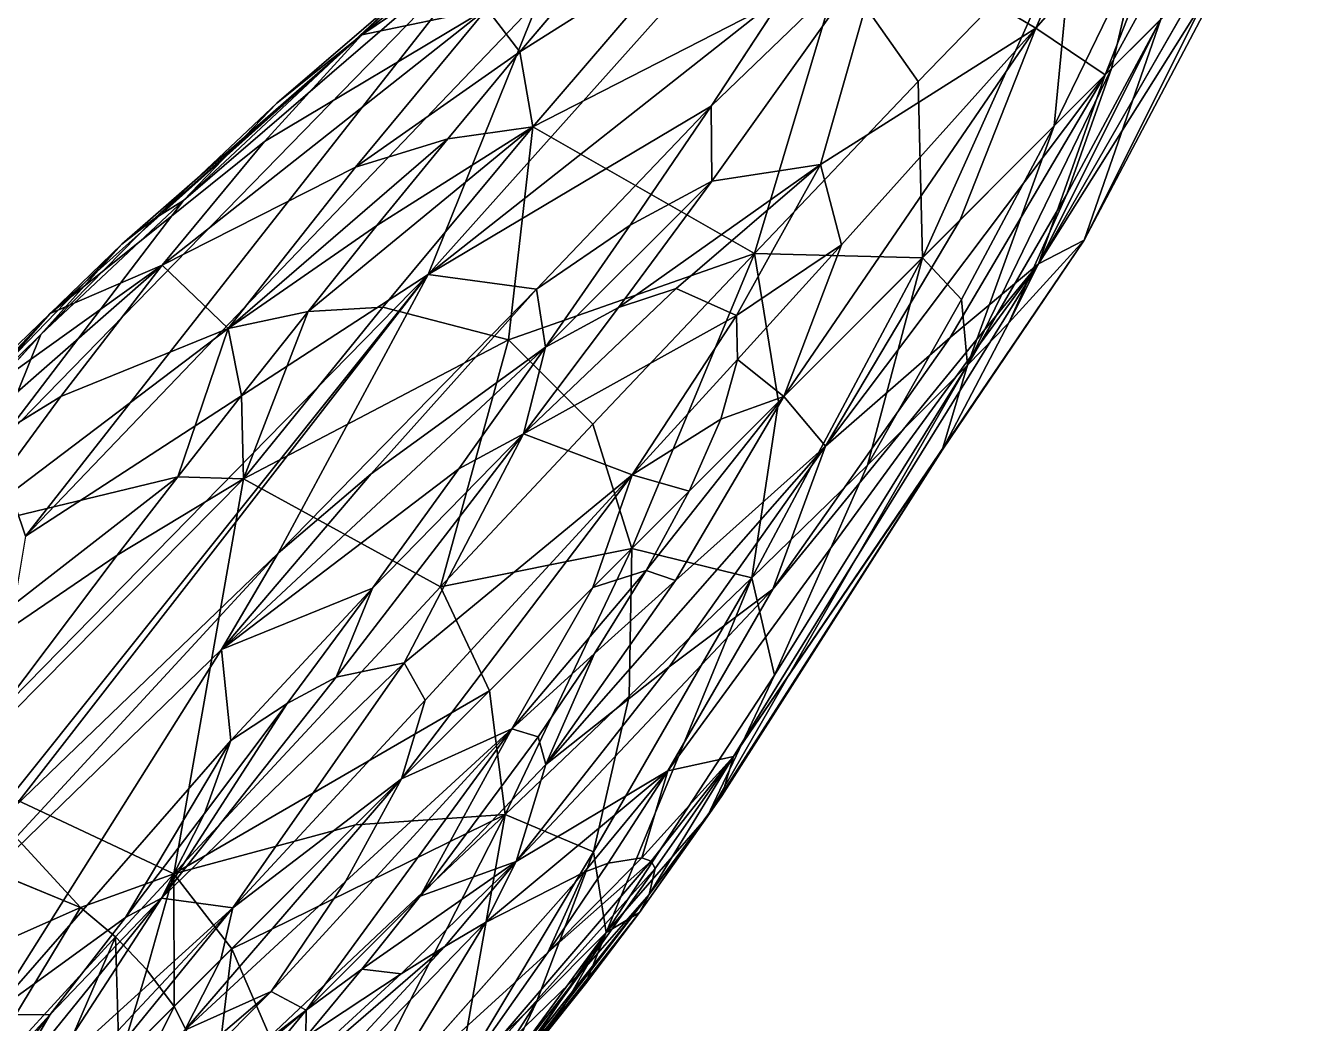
# Model space of a CAD drawing. Extents: x -1.44 to 2.2, y -2.57 to 2.57.
# Drawn here: x 0.707 to 2.16, y 0.857 to 1.998 of the extents above; entities that cross this region are included whole.
import ezdxf

# ---------------------------------------------------------------- set-up
doc = ezdxf.new("R2010")
doc.units = 0

msp = doc.modelspace()

# ---------------------------------------------------------------- linework, layer by layer
for p, q in [((1.9795, 2.0822, 2.7465), (1.9484, 1.9484, 2.6158)), ((1.3549, 2.0651, 2.7836), (1.2722, 1.9676, 2.7257)), ((2.0534, 2.0534, 2.1631), (1.865, 1.7254, 1.869)), ((1.9413, 1.9413, 1.8985), (2.0534, 2.0534, 2.1631)), ((0.9943, 1.9091, 2.3713), (1.1423, 2.0363, 2.5206)), ((1.4909, 1.9057, 1.6259), (1.5763, 2.0356, 1.8005)), ((0.7071, 1.4142, 1.5), (1.2939, 2.0269, 2.0666)), ((2.0048, 2.0048, 2.6024), (1.9484, 1.9484, 2.6158)), ((1.2722, 1.9676, 2.7257), (1.1898, 1.8684, 2.6598)), ((1.9484, 1.9484, 2.6158), (1.8829, 1.8829, 2.6139)), ((1.9484, 1.9484, 2.6158), (1.8972, 1.8049, 2.4715)), ((1.9484, 1.9484, 2.6158), (1.9484, 1.9484, 2.6158)), ((1.7756, 1.7756, 1.6059), (1.9413, 1.9413, 1.8985)), ((1.9413, 1.9413, 1.8985), (1.9413, 1.9413, 1.8985)), ((1.9413, 1.9413, 1.8985), (1.9413, 1.9413, 1.8985)), ((0.8544, 1.777, 2.2196), (0.9943, 1.9091, 2.3713)), ((1.3984, 1.7694, 1.4542), (1.4909, 1.9057, 1.6259)), ((1.8829, 1.8829, 2.6139), (1.7324, 1.7324, 2.5714)), ((1.1898, 1.8684, 2.6598), (1.1089, 1.7691, 2.5881)), ((1.8972, 1.8049, 2.4715), (1.8311, 1.6579, 2.3207)), ((0.7249, 1.6447, 2.0704), (0.8544, 1.777, 2.2196)), ((1.574, 1.574, 1.3102), (1.7756, 1.7756, 1.6059)), ((1.1089, 1.7691, 2.5881), (1.0301, 1.6711, 2.5124)), ((1.3016, 1.6303, 1.2887), (1.3984, 1.7694, 1.4542)), ((1.7324, 1.7324, 2.5714), (1.5678, 1.5678, 2.4888)), ((1.7324, 1.7324, 2.5714), (1.7324, 1.7324, 2.5714)), ((1.7324, 1.7324, 2.5714), (1.7324, 1.7324, 2.5714)), ((1.865, 1.7254, 1.869), (1.4415, 1.1462, 1.3414)), ((1.865, 1.7254, 1.869), (1.865, 1.7254, 1.869)), ((1.865, 1.7254, 1.869), (1.865, 1.7254, 1.869)), ((1.3848, 1.6754, 1.3197), (1.451, 1.6972, 1.3344)), ((1.451, 1.6972, 1.3344), (1.5198, 1.6663, 1.3111)), ((1.0301, 1.6711, 2.5124), (0.9387, 1.6515, 2.4643)), ((1.0301, 1.6711, 2.5124), (0.9541, 1.5751, 2.4341)), ((1.1155, 1.6758, 2.5447), (1.0301, 1.6711, 2.5124)), ((1.0301, 1.6711, 2.5124), (1.0301, 1.6711, 2.5124)), ((1.2591, 1.6384, 2.5566), (1.1155, 1.6758, 2.5447)), ((1.3016, 1.6303, 1.2887), (1.3848, 1.6754, 1.3197)), ((1.5198, 1.6663, 1.3111), (1.521, 1.6162, 1.2751)), ((1.8311, 1.6579, 2.3207), (1.7548, 1.5125, 2.1694)), ((0.6071, 1.5156, 1.9273), (0.7249, 1.6447, 2.0704)), ((0.9387, 1.6515, 2.4643), (0.7474, 1.5738, 2.3299)), ((0.9387, 1.6515, 2.4643), (0.9387, 1.6515, 2.4643)), ((1.1022, 1.4854, 1.1881), (1.3016, 1.6303, 1.2887)), ((1.2026, 1.4913, 1.1317), (1.3016, 1.6303, 1.2887)), ((1.3557, 1.5422, 2.498), (1.2591, 1.6384, 2.5566)), ((1.2591, 1.6384, 2.5566), (1.2591, 1.6384, 2.5566)), ((1.521, 1.6162, 1.2751), (1.5019, 1.5478, 1.2262)), ((0.7474, 1.5738, 2.3299), (0.5593, 1.4579, 2.1619)), ((0.9541, 1.5751, 2.4341), (0.8814, 1.4821, 2.3544)), ((1.4658, 1.4658, 1.1678), (1.574, 1.574, 1.3102)), ((1.574, 1.574, 1.3102), (1.574, 1.574, 1.3102)), ((1.574, 1.574, 1.3102), (1.574, 1.574, 1.3102)), ((1.5678, 1.5678, 2.4888), (1.4002, 1.4002, 2.3795)), ((1.4002, 1.4002, 2.3795), (1.3557, 1.5422, 2.498)), ((1.5019, 1.5478, 1.2262), (1.4658, 1.4658, 1.1678)), ((1.7548, 1.5125, 2.1694), (1.503, 1.1177, 1.7497)), ((0.8814, 1.4821, 2.3544), (0.8121, 1.3924, 2.2745)), ((0.9959, 1.395, 1.1254), (1.1022, 1.4854, 1.1881)), ((1.1036, 1.3549, 0.9852), (1.2026, 1.4913, 1.1317)), ((1.3556, 1.3556, 1.032), (1.4658, 1.4658, 1.1678)), ((1.4658, 1.4658, 1.1678), (1.4164, 1.3751, 1.1034)), ((1.4658, 1.4658, 1.1678), (1.4658, 1.4658, 1.1678)), ((0.7071, 1.4142, 1.5), (0.7071, 1.4142, 1.5)), ((0.7071, 1.4142, 1.5), (0.7071, 1.4142, 1.5)), ((0.6946, 1.1052, 0.9244), (0.9959, 1.395, 1.1254)), ((1.4002, 1.4002, 2.3795), (1.2375, 1.2375, 2.2548)), ((1.397, 1.2313, 2.2203), (1.4002, 1.4002, 2.3795)), ((1.4002, 1.4002, 2.3795), (1.4002, 1.4002, 2.3795)), ((1.4002, 1.4002, 2.3795), (1.4002, 1.4002, 2.3795)), ((1.4002, 1.4002, 2.3795), (1.4002, 1.4002, 2.3795)), ((1.4002, 1.4002, 2.3795), (1.4002, 1.4002, 2.3795)), ((0.8121, 1.3924, 2.2745), (0.6259, 1.1462, 2.0394)), ((1.4164, 1.3751, 1.1034), (1.3576, 1.2803, 1.0361)), ((1.0062, 1.2231, 0.8503), (1.1036, 1.3549, 0.9852)), ((1.1371, 1.1371, 0.7854), (1.3556, 1.3556, 1.032)), ((1.3576, 1.2803, 1.0361), (1.2931, 1.1849, 0.9685)), ((1.2375, 1.2375, 2.2548), (1.0843, 1.0843, 2.1229)), ((0.9118, 1.0973, 0.7274), (1.0062, 1.2231, 0.8503)), ((1.3565, 1.0537, 2.0414), (1.397, 1.2313, 2.2203)), ((1.2931, 1.1849, 0.9685), (1.1581, 1.003, 0.84)), ((0.9306, 0.9306, 0.5772), (1.1371, 1.1371, 0.7854)), ((1.1371, 1.1371, 0.7854), (1.1371, 1.1371, 0.7854)), ((1.1371, 1.1371, 0.7854), (1.1371, 1.1371, 0.7854)), ((1.4415, 1.1462, 1.3414), (1.3457, 1.0305, 1.2353)), ((1.4415, 1.1462, 1.3414), (1.4415, 1.1462, 1.3414)), ((1.503, 1.1177, 1.7497), (1.4201, 1.0048, 1.6278)), ((0.8213, 0.9787, 0.6168), (0.9118, 1.0973, 0.7274)), ((1.0843, 1.0843, 2.1229), (0.9429, 0.9429, 1.9897)), ((0.7699, 0.99, 1.971), (0.5709, 1.072, 1.9642)), ((1.2909, 0.8813, 1.8603), (1.3565, 1.0537, 2.0414)), ((1.3732, 1.0407, 1.3032), (1.4115, 1.0469, 1.4291)), ((1.4115, 1.0469, 1.4291), (1.4221, 1.043, 1.486)), ((1.3457, 1.0305, 1.2353), (1.3732, 1.0407, 1.3032)), ((1.427, 1.0345, 1.5383), (1.4201, 1.0048, 1.6278)), ((1.4221, 1.043, 1.486), (1.427, 1.0345, 1.5383)), ((1.3457, 1.0305, 1.2353), (1.098, 0.7509, 0.9785)), ((1.2329, 0.9729, 1.019), (1.3457, 1.0305, 1.2353)), ((1.3457, 1.0305, 1.2353), (1.3457, 1.0305, 1.2353)), ((1.1581, 1.003, 0.84), (1.0916, 0.9196, 0.7812)), ((1.4201, 1.0048, 1.6278), (1.2646, 0.8085, 1.4144)), ((1.4201, 1.0048, 1.6278), (1.4088, 0.9842, 1.6646)), ((0.8102, 0.9565, 1.96), (0.7699, 0.99, 1.971)), ((0.7354, 0.8677, 0.5182), (0.8213, 0.9787, 0.6168)), ((1.4088, 0.9842, 1.6646), (1.3473, 0.9028, 1.7422)), ((1.1865, 0.9454, 0.9451), (1.2329, 0.9729, 1.019)), ((0.846, 0.9187, 1.9441), (0.8102, 0.9565, 1.96)), ((1.1364, 0.9142, 0.8713), (1.1865, 0.9454, 0.9451)), ((0.7432, 0.7432, 0.4083), (0.9306, 0.9306, 0.5772)), ((0.9429, 0.9429, 1.9897), (0.877, 0.877, 1.9239)), ((0.877, 0.877, 1.9239), (0.846, 0.9187, 1.9441)), ((1.0916, 0.9196, 0.7812), (1.0277, 0.8423, 0.7268)), ((1.0277, 0.8423, 0.7268), (1.1364, 0.9142, 0.8713)), ((1.3473, 0.9028, 1.7422), (1.3187, 0.8704, 1.7574)), ((0.877, 0.877, 1.9239), (0.8142, 0.8142, 1.859)), ((0.9241, 0.7844, 1.8718), (0.877, 0.877, 1.9239)), ((1.2522, 0.7999, 1.7728), (1.2909, 0.8813, 1.8603)), ((0.6546, 0.7646, 0.4311), (0.7354, 0.8677, 0.5182)), ((1.3187, 0.8704, 1.7574), (1.2869, 0.836, 1.7675))]:
    msp.add_line(p, q)
at = {"color": 255}
for points in [[(2.0168, 2.3479, 2.2317), (1.6892, 2.0968, 1.8514), (1.862, 1.9948, 1.7783)], [(2.0428, 2.2007, 2.1147), (2.0168, 2.3479, 2.2317), (1.862, 1.9948, 1.7783)], [(1.9413, 1.9413, 1.8985), (2.0534, 2.0534, 2.1631), (2.1599, 2.3402, 2.4145)], [(1.9413, 1.9413, 1.8985), (1.9413, 1.9413, 1.8985), (2.1599, 2.3402, 2.4145)], [(1.9413, 1.9413, 1.8985), (2.1599, 2.3402, 2.4145), (2.0428, 2.2007, 2.1147)], [(1.9413, 1.9413, 1.8985), (2.0428, 2.2007, 2.1147), (1.862, 1.9948, 1.7783)], [(1.9413, 1.9413, 1.8985), (1.9413, 1.9413, 1.8985), (2.0428, 2.2007, 2.1147)], [(1.7275, 1.9336, 2.7602), (1.6377, 2.0615, 2.8567), (1.9054, 2.1173, 2.8383)], [(1.7324, 1.7324, 2.5714), (1.7275, 1.9336, 2.7602), (1.9054, 2.1173, 2.8383)], [(1.8829, 1.8829, 2.6139), (1.7324, 1.7324, 2.5714), (1.9054, 2.1173, 2.8383)], [(1.9795, 2.0822, 2.7465), (1.8829, 1.8829, 2.6139), (1.9054, 2.1173, 2.8383)], [(1.6892, 2.0968, 1.8514), (1.6157, 1.839, 1.5056), (1.862, 1.9948, 1.7783)], [(2.0534, 2.0534, 2.1631), (1.865, 1.7254, 1.869), (2.1008, 2.1008, 2.3772)], [(1.865, 1.7254, 1.869), (1.917, 1.7526, 2.2025), (2.1008, 2.1008, 2.3772)], [(2.0821, 2.0821, 2.5252), (2.1008, 2.1008, 2.3772), (1.917, 1.7526, 2.2025)], [(1.9795, 2.0822, 2.7465), (1.9484, 1.9484, 2.6158), (1.8829, 1.8829, 2.6139)], [(2.0048, 2.0048, 2.6024), (2.0821, 2.0821, 2.5252), (1.917, 1.7526, 2.2025)], [(1.9484, 1.9484, 2.6158), (1.9795, 2.0822, 2.7465), (2.0048, 2.0048, 2.6024)], [(2.0534, 2.0534, 2.1631), (1.9413, 1.9413, 1.8985), (1.865, 1.7254, 1.869)], [(1.865, 1.7254, 1.869), (2.0534, 2.0534, 2.1631), (2.0534, 2.0534, 2.1631)], [(1.865, 1.7254, 1.869), (2.0534, 2.0534, 2.1631), (1.865, 1.7254, 1.869)], [(2.0534, 2.0534, 2.1631), (1.9413, 1.9413, 1.8985), (1.9413, 1.9413, 1.8985)], [(2.0534, 2.0534, 2.1631), (1.9413, 1.9413, 1.8985), (2.0534, 2.0534, 2.1631)], [(1.574, 1.574, 1.3102), (1.7756, 1.7756, 1.6059), (1.862, 1.9948, 1.7783)], [(1.574, 1.574, 1.3102), (1.574, 1.574, 1.3102), (1.862, 1.9948, 1.7783)], [(1.574, 1.574, 1.3102), (1.862, 1.9948, 1.7783), (1.6399, 1.7473, 1.438)], [(1.6157, 1.839, 1.5056), (1.6399, 1.7473, 1.438), (1.862, 1.9948, 1.7783)], [(1.7756, 1.7756, 1.6059), (1.9413, 1.9413, 1.8985), (1.862, 1.9948, 1.7783)], [(1.8311, 1.6579, 2.3207), (1.8972, 1.8049, 2.4715), (2.0048, 2.0048, 2.6024)], [(1.8311, 1.6579, 2.3207), (2.0048, 2.0048, 2.6024), (1.917, 1.7526, 2.2025)], [(1.8972, 1.8049, 2.4715), (1.9484, 1.9484, 2.6158), (2.0048, 2.0048, 2.6024)], [(1.9484, 1.9484, 2.6158), (1.9484, 1.9484, 2.6158), (2.0048, 2.0048, 2.6024)], [(1.9484, 1.9484, 2.6158), (2.0048, 2.0048, 2.6024), (2.0048, 2.0048, 2.6024)], [(1.9484, 1.9484, 2.6158), (1.8972, 1.8049, 2.4715), (1.7838, 1.6095, 2.335)], [(1.9484, 1.9484, 2.6158), (1.7838, 1.6095, 2.335), (1.8829, 1.8829, 2.6139)], [(1.9484, 1.9484, 2.6158), (1.9484, 1.9484, 2.6158), (1.8829, 1.8829, 2.6139)], [(1.9484, 1.9484, 2.6158), (1.8829, 1.8829, 2.6139), (1.8829, 1.8829, 2.6139)], [(1.7324, 1.7324, 2.5714), (1.5402, 1.7374, 2.6411), (1.7275, 1.9336, 2.7602)], [(1.7639, 1.6411, 1.6443), (1.9413, 1.9413, 1.8985), (1.6215, 1.517, 1.4007)], [(1.9413, 1.9413, 1.8985), (1.7756, 1.7756, 1.6059), (1.6215, 1.517, 1.4007)], [(1.7324, 1.7324, 2.5714), (1.7324, 1.7324, 2.5714), (1.7275, 1.9336, 2.7602)], [(1.9413, 1.9413, 1.8985), (1.7639, 1.6411, 1.6443), (1.865, 1.7254, 1.869)], [(1.9413, 1.9413, 1.8985), (1.7756, 1.7756, 1.6059), (1.7756, 1.7756, 1.6059)], [(1.9413, 1.9413, 1.8985), (1.7756, 1.7756, 1.6059), (1.9413, 1.9413, 1.8985)], [(1.9413, 1.9413, 1.8985), (1.9413, 1.9413, 1.8985), (1.9413, 1.9413, 1.8985)], [(1.9413, 1.9413, 1.8985), (1.9413, 1.9413, 1.8985), (1.9413, 1.9413, 1.8985)], [(1.8829, 1.8829, 2.6139), (1.7771, 1.6847, 2.472), (1.7324, 1.7324, 2.5714)], [(1.7324, 1.7324, 2.5714), (1.8829, 1.8829, 2.6139), (1.8829, 1.8829, 2.6139)], [(1.7324, 1.7324, 2.5714), (1.8829, 1.8829, 2.6139), (1.7324, 1.7324, 2.5714)], [(1.7771, 1.6847, 2.472), (1.8829, 1.8829, 2.6139), (1.7838, 1.6095, 2.335)], [(1.8972, 1.8049, 2.4715), (1.8311, 1.6579, 2.3207), (1.7838, 1.6095, 2.335)], [(1.7756, 1.7756, 1.6059), (1.574, 1.574, 1.3102), (1.6215, 1.517, 1.4007)], [(1.7756, 1.7756, 1.6059), (1.574, 1.574, 1.3102), (1.7756, 1.7756, 1.6059)], [(1.7548, 1.5125, 2.1694), (1.917, 1.7526, 2.2025), (1.5165, 1.1624, 1.6081)], [(1.865, 1.7254, 1.869), (1.5165, 1.1624, 1.6081), (1.917, 1.7526, 2.2025)], [(1.7548, 1.5125, 2.1694), (1.8311, 1.6579, 2.3207), (1.917, 1.7526, 2.2025)], [(1.865, 1.7254, 1.869), (1.865, 1.7254, 1.869), (1.917, 1.7526, 2.2025)], [(1.7324, 1.7324, 2.5714), (1.7324, 1.7324, 2.5714), (1.5402, 1.7374, 2.6411)], [(1.5678, 1.5678, 2.4888), (1.7324, 1.7324, 2.5714), (1.7324, 1.7324, 2.5714)], [(1.7771, 1.6847, 2.472), (1.6694, 1.4954, 2.3305), (1.7324, 1.7324, 2.5714)], [(1.7324, 1.7324, 2.5714), (1.7324, 1.7324, 2.5714), (1.7324, 1.7324, 2.5714)], [(1.7324, 1.7324, 2.5714), (1.7324, 1.7324, 2.5714), (1.7324, 1.7324, 2.5714)], [(1.4415, 1.1462, 1.3414), (1.865, 1.7254, 1.869), (1.865, 1.7254, 1.869)], [(1.865, 1.7254, 1.869), (1.865, 1.7254, 1.869), (1.5165, 1.1624, 1.6081)], [(1.7639, 1.6411, 1.6443), (1.5613, 1.3538, 1.399), (1.865, 1.7254, 1.869)], [(1.865, 1.7254, 1.869), (1.865, 1.7254, 1.869), (1.865, 1.7254, 1.869)], [(1.865, 1.7254, 1.869), (1.865, 1.7254, 1.869), (1.865, 1.7254, 1.869)], [(1.6694, 1.4954, 2.3305), (1.7771, 1.6847, 2.472), (1.7838, 1.6095, 2.335)], [(1.8311, 1.6579, 2.3207), (1.7548, 1.5125, 2.1694), (1.7838, 1.6095, 2.335)], [(1.7548, 1.5125, 2.1694), (1.4863, 1.0935, 1.7841), (1.7838, 1.6095, 2.335)], [(1.5634, 1.2555, 2.0757), (1.6694, 1.4954, 2.3305), (1.7838, 1.6095, 2.335)]]:
    msp.add_3dface(points, dxfattribs=at)
at = {"color": 51}
for points in [[(1.3791, 2.1812, 2.773), (1.2343, 2.0169, 2.7057), (1.0916, 1.9869, 2.5244)], [(1.2945, 2.1527, 2.6612), (1.3791, 2.1812, 2.773), (1.0916, 1.9869, 2.5244)], [(1.1423, 2.0363, 2.5206), (1.2945, 2.1527, 2.6612), (1.0916, 1.9869, 2.5244)], [(1.5668, 2.16, 2.0506), (1.2939, 2.0269, 2.0666), (1.1673, 1.7132, 1.539)], [(1.5763, 2.0356, 1.8005), (1.5668, 2.16, 2.0506), (1.1673, 1.7132, 1.539)], [(0.8878, 1.7979, 2.1895), (0.6725, 1.5158, 1.7889), (1.2597, 2.118, 2.4199)], [(0.7071, 1.4142, 1.5), (1.2597, 2.118, 2.4199), (0.6725, 1.5158, 1.7889)], [(0.7071, 1.4142, 1.5), (1.2939, 2.0269, 2.0666), (1.2597, 2.118, 2.4199)], [(0.7071, 1.4142, 1.5), (0.7071, 1.4142, 1.5), (1.2597, 2.118, 2.4199)], [(1.1423, 2.0363, 2.5206), (0.8878, 1.7979, 2.1895), (1.2597, 2.118, 2.4199)], [(1.2722, 1.9676, 2.7257), (1.3549, 2.0651, 2.7836), (1.4653, 2.0899, 2.8368)], [(1.2722, 1.9676, 2.7257), (1.4653, 2.0899, 2.8368), (1.2872, 1.8821, 2.702)], [(1.3549, 2.0651, 2.7836), (1.2722, 1.9676, 2.7257), (1.2343, 2.0169, 2.7057)], [(1.1423, 2.0363, 2.5206), (0.9943, 1.9091, 2.3713), (0.8878, 1.7979, 2.1895)], [(0.9943, 1.9091, 2.3713), (1.1423, 2.0363, 2.5206), (1.0916, 1.9869, 2.5244)], [(1.4909, 1.9057, 1.6259), (1.5763, 2.0356, 1.8005), (1.1673, 1.7132, 1.539)], [(1.2939, 2.0269, 2.0666), (0.7071, 1.4142, 1.5), (1.1673, 1.7132, 1.539)], [(1.2939, 2.0269, 2.0666), (0.7071, 1.4142, 1.5), (0.7071, 1.4142, 1.5)], [(1.2939, 2.0269, 2.0666), (0.7071, 1.4142, 1.5), (1.2939, 2.0269, 2.0666)], [(0.9804, 1.8652, 2.4948), (1.2343, 2.0169, 2.7057), (0.8634, 1.7239, 2.426)], [(1.2343, 2.0169, 2.7057), (1.0845, 1.8359, 2.5975), (0.8634, 1.7239, 2.426)], [(1.2343, 2.0169, 2.7057), (0.9804, 1.8652, 2.4948), (1.0916, 1.9869, 2.5244)], [(1.2722, 1.9676, 2.7257), (1.0845, 1.8359, 2.5975), (1.2343, 2.0169, 2.7057)], [(0.9804, 1.8652, 2.4948), (0.7354, 1.6688, 2.2455), (1.0916, 1.9869, 2.5244)], [(0.7354, 1.6688, 2.2455), (0.8173, 1.7478, 2.2385), (1.0916, 1.9869, 2.5244)], [(0.8544, 1.777, 2.2196), (1.0916, 1.9869, 2.5244), (0.8173, 1.7478, 2.2385)], [(0.8544, 1.777, 2.2196), (0.9943, 1.9091, 2.3713), (1.0916, 1.9869, 2.5244)], [(1.2722, 1.9676, 2.7257), (1.1898, 1.8684, 2.6598), (1.0845, 1.8359, 2.5975)], [(1.1898, 1.8684, 2.6598), (1.2722, 1.9676, 2.7257), (1.2872, 1.8821, 2.702)], [(0.9943, 1.9091, 2.3713), (0.8544, 1.777, 2.2196), (0.8878, 1.7979, 2.1895)], [(1.4909, 1.9057, 1.6259), (1.1673, 1.7132, 1.539), (1.2912, 1.6963, 1.4005)], [(1.3984, 1.7694, 1.4542), (1.4909, 1.9057, 1.6259), (1.2912, 1.6963, 1.4005)], [(1.4909, 1.9057, 1.6259), (1.3984, 1.7694, 1.4542), (1.4916, 1.82, 1.4915)], [(1.0301, 1.6711, 2.5124), (1.1089, 1.7691, 2.5881), (1.2872, 1.8821, 2.702)], [(1.0301, 1.6711, 2.5124), (1.2872, 1.8821, 2.702), (1.1155, 1.6758, 2.5447)], [(1.1089, 1.7691, 2.5881), (1.1898, 1.8684, 2.6598), (1.2872, 1.8821, 2.702)], [(1.2591, 1.6384, 2.5566), (1.1155, 1.6758, 2.5447), (1.2872, 1.8821, 2.702)], [(1.2591, 1.6384, 2.5566), (1.2872, 1.8821, 2.702), (1.5402, 1.7374, 2.6411)], [(0.7354, 1.6688, 2.2455), (0.9804, 1.8652, 2.4948), (0.8634, 1.7239, 2.426)], [(1.1898, 1.8684, 2.6598), (1.1089, 1.7691, 2.5881), (0.9387, 1.6515, 2.4643)], [(1.1898, 1.8684, 2.6598), (0.9387, 1.6515, 2.4643), (1.0845, 1.8359, 2.5975)], [(1.0845, 1.8359, 2.5975), (0.9387, 1.6515, 2.4643), (0.8634, 1.7239, 2.426)], [(1.3016, 1.6303, 1.2887), (1.3848, 1.6754, 1.3197), (1.4916, 1.82, 1.4915)], [(1.3016, 1.6303, 1.2887), (1.4916, 1.82, 1.4915), (1.3984, 1.7694, 1.4542)], [(0.7249, 1.6447, 2.0704), (0.6725, 1.5158, 1.7889), (0.8878, 1.7979, 2.1895)], [(0.8544, 1.777, 2.2196), (0.7249, 1.6447, 2.0704), (0.8878, 1.7979, 2.1895)], [(0.7249, 1.6447, 2.0704), (0.8544, 1.777, 2.2196), (0.8173, 1.7478, 2.2385)], [(1.1089, 1.7691, 2.5881), (1.0301, 1.6711, 2.5124), (0.9387, 1.6515, 2.4643)], [(1.3016, 1.6303, 1.2887), (1.3984, 1.7694, 1.4542), (1.2912, 1.6963, 1.4005)], [(1.3557, 1.5422, 2.498), (1.2591, 1.6384, 2.5566), (1.5402, 1.7374, 2.6411)], [(1.4002, 1.4002, 2.3795), (1.3557, 1.5422, 2.498), (1.5402, 1.7374, 2.6411)], [(1.4002, 1.4002, 2.3795), (1.5402, 1.7374, 2.6411), (1.4002, 1.4002, 2.3795)], [(0.6478, 1.5695, 2.2174), (0.7354, 1.6688, 2.2455), (0.8634, 1.7239, 2.426)], [(0.9387, 1.6515, 2.4643), (0.7474, 1.5738, 2.3299), (0.8634, 1.7239, 2.426)], [(0.6071, 1.0127, 0.8605), (0.6946, 1.1052, 0.9244), (1.1673, 1.7132, 1.539)], [(0.6071, 1.0127, 0.8605), (1.1673, 1.7132, 1.539), (0.6725, 1.2088, 1.1377)], [(0.7071, 1.4142, 1.5), (0.6725, 1.2088, 1.1377), (1.1673, 1.7132, 1.539)], [(0.6946, 1.1052, 0.9244), (0.9959, 1.395, 1.1254), (1.1673, 1.7132, 1.539)], [(0.7071, 1.4142, 1.5), (1.1673, 1.7132, 1.539), (0.7071, 1.4142, 1.5)], [(0.9959, 1.395, 1.1254), (1.2912, 1.6963, 1.4005), (1.1673, 1.7132, 1.539)], [(0.9959, 1.395, 1.1254), (1.1022, 1.4854, 1.1881), (1.2912, 1.6963, 1.4005)], [(1.1022, 1.4854, 1.1881), (1.3016, 1.6303, 1.2887), (1.2912, 1.6963, 1.4005)], [(1.451, 1.6972, 1.3344), (1.3848, 1.6754, 1.3197), (1.2762, 1.531, 1.1572)], [(1.5198, 1.6663, 1.3111), (1.451, 1.6972, 1.3344), (1.2762, 1.531, 1.1572)], [(0.9387, 1.6515, 2.4643), (1.0301, 1.6711, 2.5124), (0.9541, 1.5751, 2.4341)], [(1.0301, 1.6711, 2.5124), (0.9387, 1.6515, 2.4643), (0.9387, 1.6515, 2.4643)], [(1.0301, 1.6711, 2.5124), (0.9387, 1.6515, 2.4643), (1.0301, 1.6711, 2.5124)], [(1.0301, 1.6711, 2.5124), (0.9562, 1.4799, 2.3783), (0.9541, 1.5751, 2.4341)], [(1.1155, 1.6758, 2.5447), (1.2591, 1.6384, 2.5566), (0.9562, 1.4799, 2.3783)], [(1.0301, 1.6711, 2.5124), (1.1155, 1.6758, 2.5447), (0.9562, 1.4799, 2.3783)], [(1.1155, 1.6758, 2.5447), (1.0301, 1.6711, 2.5124), (1.0301, 1.6711, 2.5124)], [(1.1155, 1.6758, 2.5447), (1.0301, 1.6711, 2.5124), (1.1155, 1.6758, 2.5447)], [(1.2591, 1.6384, 2.5566), (1.1155, 1.6758, 2.5447), (1.1155, 1.6758, 2.5447)], [(1.2591, 1.6384, 2.5566), (1.1155, 1.6758, 2.5447), (1.2591, 1.6384, 2.5566)], [(1.3848, 1.6754, 1.3197), (1.3016, 1.6303, 1.2887), (1.2762, 1.531, 1.1572)], [(1.5198, 1.6663, 1.3111), (1.2762, 1.531, 1.1572), (1.4006, 1.4842, 1.1206)], [(0.7474, 1.5738, 2.3299), (0.9387, 1.6515, 2.4643), (0.6369, 1.4232, 2.217)], [(0.9387, 1.6515, 2.4643), (0.8814, 1.4821, 2.3544), (0.6369, 1.4232, 2.217)], [(0.9387, 1.6515, 2.4643), (0.7474, 1.5738, 2.3299), (0.7474, 1.5738, 2.3299)], [(0.9387, 1.6515, 2.4643), (0.7474, 1.5738, 2.3299), (0.9387, 1.6515, 2.4643)], [(0.9387, 1.6515, 2.4643), (0.9541, 1.5751, 2.4341), (0.8814, 1.4821, 2.3544)], [(0.9387, 1.6515, 2.4643), (0.9387, 1.6515, 2.4643), (0.9387, 1.6515, 2.4643)], [(0.9387, 1.6515, 2.4643), (0.9387, 1.6515, 2.4643), (0.9541, 1.5751, 2.4341)], [(1.3016, 1.6303, 1.2887), (1.1022, 1.4854, 1.1881), (0.9313, 1.2848, 0.9967)], [(1.3016, 1.6303, 1.2887), (0.9313, 1.2848, 0.9967), (1.2026, 1.4913, 1.1317)], [(1.2591, 1.6384, 2.5566), (1.1815, 1.3564, 2.3438), (0.9562, 1.4799, 2.3783)], [(1.2591, 1.6384, 2.5566), (1.3557, 1.5422, 2.498), (1.1815, 1.3564, 2.3438)], [(1.2591, 1.6384, 2.5566), (1.2591, 1.6384, 2.5566), (1.1815, 1.3564, 2.3438)], [(1.3016, 1.6303, 1.2887), (1.2026, 1.4913, 1.1317), (1.2762, 1.531, 1.1572)], [(1.2591, 1.6384, 2.5566), (1.2591, 1.6384, 2.5566), (1.2591, 1.6384, 2.5566)], [(1.3557, 1.5422, 2.498), (1.2591, 1.6384, 2.5566), (1.2591, 1.6384, 2.5566)], [(0.8814, 1.4821, 2.3544), (0.9541, 1.5751, 2.4341), (0.9562, 1.4799, 2.3783)], [(1.3557, 1.5422, 2.498), (1.4002, 1.4002, 2.3795), (1.1815, 1.3564, 2.3438)], [(1.3557, 1.5422, 2.498), (1.4002, 1.4002, 2.3795), (1.4002, 1.4002, 2.3795)], [(1.4658, 1.4658, 1.1678), (1.5019, 1.5478, 1.2262), (1.4006, 1.4842, 1.1206)], [(1.0623, 1.2531, 0.8665), (1.1401, 1.2695, 0.8726), (1.2762, 1.531, 1.1572)], [(1.1036, 1.3549, 0.9852), (1.0623, 1.2531, 0.8665), (1.2762, 1.531, 1.1572)], [(1.2026, 1.4913, 1.1317), (1.1036, 1.3549, 0.9852), (1.2762, 1.531, 1.1572)], [(1.1401, 1.2695, 0.8726), (1.4006, 1.4842, 1.1206), (1.2762, 1.531, 1.1572)], [(1.45, 1.3638, 1.155), (1.3019, 1.1535, 0.9999), (1.6215, 1.517, 1.4007)], [(1.3019, 1.1535, 0.9999), (1.4428, 1.2648, 1.1999), (1.6215, 1.517, 1.4007)], [(0.8121, 1.3924, 2.2745), (0.8814, 1.4821, 2.3544), (0.9562, 1.4799, 2.3783)], [(1.1036, 1.3549, 0.9852), (1.2026, 1.4913, 1.1317), (0.9313, 1.2848, 0.9967)], [(1.1022, 1.4854, 1.1881), (0.9959, 1.395, 1.1254), (0.9313, 1.2848, 0.9967)], [(1.1371, 1.1371, 0.7854), (1.3556, 1.3556, 1.032), (1.4006, 1.4842, 1.1206)], [(1.1371, 1.1371, 0.7854), (1.1371, 1.1371, 0.7854), (1.4006, 1.4842, 1.1206)], [(1.1371, 1.1371, 0.7854), (1.4006, 1.4842, 1.1206), (1.1641, 1.227, 0.8431)], [(1.1401, 1.2695, 0.8726), (1.1641, 1.227, 0.8431), (1.4006, 1.4842, 1.1206)], [(1.4658, 1.4658, 1.1678), (1.4006, 1.4842, 1.1206), (1.3556, 1.3556, 1.032)], [(0.6259, 1.1462, 2.0394), (0.8121, 1.3924, 2.2745), (0.9562, 1.4799, 2.3783)], [(0.6259, 1.1462, 2.0394), (0.9562, 1.4799, 2.3783), (0.8767, 1.0286, 2.0342)], [(0.9562, 1.4799, 2.3783), (1.1815, 1.3564, 2.3438), (0.8767, 1.0286, 2.0342)], [(1.4164, 1.3751, 1.1034), (1.4658, 1.4658, 1.1678), (1.3556, 1.3556, 1.032)], [(1.4658, 1.4658, 1.1678), (1.4658, 1.4658, 1.1678), (1.3556, 1.3556, 1.032)], [(1.4658, 1.4658, 1.1678), (1.3556, 1.3556, 1.032), (1.3556, 1.3556, 1.032)], [(0.9959, 1.395, 1.1254), (0.6946, 1.1052, 0.9244), (0.5797, 0.9439, 0.7727)], [(0.9959, 1.395, 1.1254), (0.5797, 0.9439, 0.7727), (0.9313, 1.2848, 0.9967)], [(1.4002, 1.4002, 2.3795), (1.2375, 1.2375, 2.2548), (1.1815, 1.3564, 2.3438)], [(1.4002, 1.4002, 2.3795), (1.2554, 1.0963, 2.1324), (1.2375, 1.2375, 2.2548)], [(1.4002, 1.4002, 2.3795), (1.2375, 1.2375, 2.2548), (1.4002, 1.4002, 2.3795)], [(1.4002, 1.4002, 2.3795), (1.397, 1.2313, 2.2203), (1.2554, 1.0963, 2.1324)], [(1.4002, 1.4002, 2.3795), (1.4002, 1.4002, 2.3795), (1.2554, 1.0963, 2.1324)], [(1.397, 1.2313, 2.2203), (1.4002, 1.4002, 2.3795), (1.4002, 1.4002, 2.3795)], [(1.397, 1.2313, 2.2203), (1.4002, 1.4002, 2.3795), (1.5374, 1.3665, 2.2892)], [(1.4002, 1.4002, 2.3795), (1.4002, 1.4002, 2.3795), (1.4002, 1.4002, 2.3795)], [(1.4002, 1.4002, 2.3795), (1.4002, 1.4002, 2.3795), (1.4002, 1.4002, 2.3795)], [(1.4002, 1.4002, 2.3795), (1.5374, 1.3665, 2.2892), (1.4002, 1.4002, 2.3795)], [(1.4002, 1.4002, 2.3795), (1.4002, 1.4002, 2.3795), (1.4002, 1.4002, 2.3795)], [(1.4002, 1.4002, 2.3795), (1.4002, 1.4002, 2.3795), (1.4002, 1.4002, 2.3795)], [(1.3576, 1.2803, 1.0361), (1.4164, 1.3751, 1.1034), (1.263, 1.1942, 0.9219)], [(1.4164, 1.3751, 1.1034), (1.3556, 1.3556, 1.032), (1.263, 1.1942, 0.9219)], [(1.3565, 1.0537, 2.0414), (1.397, 1.2313, 2.2203), (1.5374, 1.3665, 2.2892)], [(1.3565, 1.0537, 2.0414), (1.5374, 1.3665, 2.2892), (1.3707, 0.9616, 1.8581)], [(1.4164, 1.3751, 1.1034), (1.3576, 1.2803, 1.0361), (1.45, 1.3638, 1.155)], [(1.2375, 1.2375, 2.2548), (0.8767, 1.0286, 2.0342), (1.1815, 1.3564, 2.3438)], [(1.1036, 1.3549, 0.9852), (0.9313, 1.2848, 0.9967), (0.9417, 1.1808, 0.8265)], [(1.0062, 1.2231, 0.8503), (1.1036, 1.3549, 0.9852), (0.9417, 1.1808, 0.8265)], [(1.1036, 1.3549, 0.9852), (1.0062, 1.2231, 0.8503), (1.0623, 1.2531, 0.8665)], [(1.3556, 1.3556, 1.032), (1.1371, 1.1371, 0.7854), (1.263, 1.1942, 0.9219)], [(1.3556, 1.3556, 1.032), (1.1371, 1.1371, 0.7854), (1.1371, 1.1371, 0.7854)], [(1.3556, 1.3556, 1.032), (1.1371, 1.1371, 0.7854), (1.3556, 1.3556, 1.032)], [(1.5613, 1.3538, 1.399), (1.4428, 1.2648, 1.1999), (1.2678, 1.0427, 1.0227)], [(1.4415, 1.1462, 1.3414), (1.5613, 1.3538, 1.399), (1.2678, 1.0427, 1.0227)], [(1.3576, 1.2803, 1.0361), (1.3019, 1.1535, 0.9999), (1.45, 1.3638, 1.155)], [(0.9417, 1.1808, 0.8265), (0.9313, 1.2848, 0.9967), (0.668, 0.8675, 0.5626)], [(1.2931, 1.1849, 0.9685), (1.3576, 1.2803, 1.0361), (1.263, 1.1942, 0.9219)], [(1.3576, 1.2803, 1.0361), (1.2931, 1.1849, 0.9685), (1.3019, 1.1535, 0.9999)], [(1.1401, 1.2695, 0.8726), (0.8627, 1.0007, 0.6266), (0.944, 0.9897, 0.6125)], [(1.1401, 1.2695, 0.8726), (1.0623, 1.2531, 0.8665), (0.8627, 1.0007, 0.6266)], [(1.1641, 1.227, 0.8431), (1.1401, 1.2695, 0.8726), (0.944, 0.9897, 0.6125)], [(1.4428, 1.2648, 1.1999), (1.3019, 1.1535, 0.9999), (1.2678, 1.0427, 1.0227)], [(1.0062, 1.2231, 0.8503), (0.8627, 1.0007, 0.6266), (1.0623, 1.2531, 0.8665)], [(1.2375, 1.2375, 2.2548), (1.0843, 1.0843, 2.1229), (0.8767, 1.0286, 2.0342)], [(1.0843, 1.0843, 2.1229), (1.2375, 1.2375, 2.2548), (1.2554, 1.0963, 2.1324)], [(1.0062, 1.2231, 0.8503), (0.9118, 1.0973, 0.7274), (0.8627, 1.0007, 0.6266)], [(0.9118, 1.0973, 0.7274), (1.0062, 1.2231, 0.8503), (0.9417, 1.1808, 0.8265)], [(1.1371, 1.1371, 0.7854), (1.1641, 1.227, 0.8431), (0.944, 0.9897, 0.6125)], [(1.1371, 1.1371, 0.7854), (1.1371, 1.1371, 0.7854), (1.1641, 1.227, 0.8431)], [(1.397, 1.2313, 2.2203), (1.3565, 1.0537, 2.0414), (1.2554, 1.0963, 2.1324)], [(0.988, 0.8939, 0.634), (1.0278, 0.8727, 0.7044), (1.263, 1.1942, 0.9219)], [(1.0728, 1.0197, 0.7119), (0.988, 0.8939, 0.634), (1.263, 1.1942, 0.9219)], [(1.1581, 1.003, 0.84), (1.263, 1.1942, 0.9219), (1.0278, 0.8727, 0.7044)], [(1.1371, 1.1371, 0.7854), (1.0728, 1.0197, 0.7119), (1.263, 1.1942, 0.9219)], [(1.1581, 1.003, 0.84), (1.2931, 1.1849, 0.9685), (1.263, 1.1942, 0.9219)], [(0.8213, 0.9787, 0.6168), (0.9417, 1.1808, 0.8265), (0.668, 0.8675, 0.5626)], [(0.8213, 0.9787, 0.6168), (0.9118, 1.0973, 0.7274), (0.9417, 1.1808, 0.8265)], [(1.2931, 1.1849, 0.9685), (1.1581, 1.003, 0.84), (1.3019, 1.1535, 0.9999)], [(1.4115, 1.0469, 1.4291), (1.4221, 1.043, 1.486), (1.5165, 1.1624, 1.6081)], [(1.4415, 1.1462, 1.3414), (1.4115, 1.0469, 1.4291), (1.5165, 1.1624, 1.6081)], [(1.4201, 1.0048, 1.6278), (1.5165, 1.1624, 1.6081), (1.427, 1.0345, 1.5383)], [(1.4221, 1.043, 1.486), (1.427, 1.0345, 1.5383), (1.5165, 1.1624, 1.6081)], [(1.1581, 1.003, 0.84), (1.2678, 1.0427, 1.0227), (1.3019, 1.1535, 0.9999)], [(0.7699, 0.99, 1.971), (0.6259, 1.1462, 2.0394), (0.8767, 1.0286, 2.0342)], [(1.0728, 1.0197, 0.7119), (1.1371, 1.1371, 0.7854), (0.8894, 0.8497, 0.5309)], [(1.1371, 1.1371, 0.7854), (0.9306, 0.9306, 0.5772), (0.8894, 0.8497, 0.5309)], [(0.9306, 0.9306, 0.5772), (1.1371, 1.1371, 0.7854), (0.944, 0.9897, 0.6125)], [(1.1371, 1.1371, 0.7854), (0.9306, 0.9306, 0.5772), (0.9306, 0.9306, 0.5772)], [(1.1371, 1.1371, 0.7854), (0.9306, 0.9306, 0.5772), (1.1371, 1.1371, 0.7854)], [(1.1371, 1.1371, 0.7854), (1.1371, 1.1371, 0.7854), (1.1371, 1.1371, 0.7854)], [(1.1371, 1.1371, 0.7854), (1.1371, 1.1371, 0.7854), (1.1371, 1.1371, 0.7854)], [(1.2329, 0.9729, 1.019), (1.3457, 1.0305, 1.2353), (1.4415, 1.1462, 1.3414)], [(1.2329, 0.9729, 1.019), (1.4415, 1.1462, 1.3414), (1.2678, 1.0427, 1.0227)], [(1.4415, 1.1462, 1.3414), (1.3457, 1.0305, 1.2353), (1.3732, 1.0407, 1.3032)], [(1.3457, 1.0305, 1.2353), (1.4415, 1.1462, 1.3414), (1.4415, 1.1462, 1.3414)], [(1.3457, 1.0305, 1.2353), (1.4415, 1.1462, 1.3414), (1.3457, 1.0305, 1.2353)], [(1.4415, 1.1462, 1.3414), (1.4415, 1.1462, 1.3414), (1.3732, 1.0407, 1.3032)], [(1.4415, 1.1462, 1.3414), (1.3732, 1.0407, 1.3032), (1.4115, 1.0469, 1.4291)], [(1.4415, 1.1462, 1.3414), (1.4415, 1.1462, 1.3414), (1.4415, 1.1462, 1.3414)], [(0.9118, 1.0973, 0.7274), (0.8213, 0.9787, 0.6168), (0.8627, 1.0007, 0.6266)], [(0.9429, 0.9429, 1.9897), (1.0843, 1.0843, 2.1229), (1.2554, 1.0963, 2.1324)], [(0.9429, 0.9429, 1.9897), (1.2554, 1.0963, 2.1324), (0.9865, 0.8427, 1.9261)], [(1.1237, 0.8381, 1.925), (0.9865, 0.8427, 1.9261), (1.2554, 1.0963, 2.1324)], [(1.2019, 0.7961, 1.843), (1.1237, 0.8381, 1.925), (1.2554, 1.0963, 2.1324)], [(1.3565, 1.0537, 2.0414), (1.2019, 0.7961, 1.843), (1.2554, 1.0963, 2.1324)], [(1.4088, 0.9842, 1.6646), (1.3707, 0.9616, 1.8581), (1.4863, 1.0935, 1.7841)], [(1.4201, 1.0048, 1.6278), (1.4088, 0.9842, 1.6646), (1.4863, 1.0935, 1.7841)], [(1.0843, 1.0843, 2.1229), (0.9429, 0.9429, 1.9897), (0.8767, 1.0286, 2.0342)], [(1.3565, 1.0537, 2.0414), (1.2909, 0.8813, 1.8603), (1.2019, 0.7961, 1.843)], [(1.2909, 0.8813, 1.8603), (1.3565, 1.0537, 2.0414), (1.3707, 0.9616, 1.8581)], [(1.4115, 1.0469, 1.4291), (1.3732, 1.0407, 1.3032), (1.3042, 0.9388, 1.2634)], [(1.4221, 1.043, 1.486), (1.4115, 1.0469, 1.4291), (1.3042, 0.9388, 1.2634)], [(1.0916, 0.9196, 0.7812), (1.1364, 0.9142, 0.8713), (1.2678, 1.0427, 1.0227)], [(1.1581, 1.003, 0.84), (1.0916, 0.9196, 0.7812), (1.2678, 1.0427, 1.0227)], [(1.1364, 0.9142, 0.8713), (1.1865, 0.9454, 0.9451), (1.2678, 1.0427, 1.0227)], [(1.4221, 1.043, 1.486), (1.3042, 0.9388, 1.2634), (1.1728, 0.7517, 1.1872)], [(1.427, 1.0345, 1.5383), (1.4221, 1.043, 1.486), (1.1728, 0.7517, 1.1872)], [(1.427, 1.0345, 1.5383), (1.1728, 0.7517, 1.1872), (1.3427, 0.9165, 1.4734)], [(1.1865, 0.9454, 0.9451), (1.2329, 0.9729, 1.019), (1.2678, 1.0427, 1.0227)], [(1.3457, 1.0305, 1.2353), (1.3042, 0.9388, 1.2634), (1.3732, 1.0407, 1.3032)], [(1.4201, 1.0048, 1.6278), (1.427, 1.0345, 1.5383), (1.3427, 0.9165, 1.4734)], [(0.8102, 0.9565, 1.96), (0.7699, 0.99, 1.971), (0.8767, 1.0286, 2.0342)], [(0.846, 0.9187, 1.9441), (0.8102, 0.9565, 1.96), (0.8767, 1.0286, 2.0342)], [(0.877, 0.877, 1.9239), (0.846, 0.9187, 1.9441), (0.8767, 1.0286, 2.0342)], [(0.877, 0.877, 1.9239), (0.8767, 1.0286, 2.0342), (0.9429, 0.9429, 1.9897)], [(0.988, 0.8939, 0.634), (1.0728, 1.0197, 0.7119), (0.8894, 0.8497, 0.5309)], [(1.3457, 1.0305, 1.2353), (1.2329, 0.9729, 1.019), (1.098, 0.7509, 0.9785)], [(1.098, 0.7509, 0.9785), (1.3457, 1.0305, 1.2353), (1.3457, 1.0305, 1.2353)], [(1.098, 0.7509, 0.9785), (1.3457, 1.0305, 1.2353), (1.098, 0.7509, 0.9785)], [(1.3457, 1.0305, 1.2353), (1.098, 0.7509, 0.9785), (1.3042, 0.9388, 1.2634)], [(1.0916, 0.9196, 0.7812), (1.1581, 1.003, 0.84), (1.0278, 0.8727, 0.7044)], [(1.4201, 1.0048, 1.6278), (1.2646, 0.8085, 1.4144), (1.1929, 0.7098, 1.362)], [(1.4201, 1.0048, 1.6278), (1.1929, 0.7098, 1.362), (1.4088, 0.9842, 1.6646)], [(1.2646, 0.8085, 1.4144), (1.4201, 1.0048, 1.6278), (1.3427, 0.9165, 1.4734)], [(0.6843, 0.7804, 0.4366), (0.7279, 0.793, 0.4386), (0.8627, 1.0007, 0.6266)], [(0.7354, 0.8677, 0.5182), (0.6843, 0.7804, 0.4366), (0.8627, 1.0007, 0.6266)], [(0.8627, 1.0007, 0.6266), (0.7279, 0.793, 0.4386), (0.944, 0.9897, 0.6125)], [(0.7279, 0.793, 0.4386), (0.7475, 0.7795, 0.4286), (0.944, 0.9897, 0.6125)], [(0.8213, 0.9787, 0.6168), (0.7354, 0.8677, 0.5182), (0.8627, 1.0007, 0.6266)], [(0.7432, 0.7432, 0.4083), (0.9306, 0.9306, 0.5772), (0.944, 0.9897, 0.6125)], [(0.7432, 0.7432, 0.4083), (0.7432, 0.7432, 0.4083), (0.944, 0.9897, 0.6125)], [(0.7432, 0.7432, 0.4083), (0.944, 0.9897, 0.6125), (0.7475, 0.7795, 0.4286)], [(1.3473, 0.9028, 1.7422), (1.4088, 0.9842, 1.6646), (1.1929, 0.7098, 1.362)], [(1.4088, 0.9842, 1.6646), (1.3473, 0.9028, 1.7422), (1.3707, 0.9616, 1.8581)], [(1.2329, 0.9729, 1.019), (1.1865, 0.9454, 0.9451), (0.7623, 0.4875, 0.5831)], [(1.2329, 0.9729, 1.019), (0.7623, 0.4875, 0.5831), (0.7623, 0.4875, 0.5831)], [(1.2329, 0.9729, 1.019), (0.7623, 0.4875, 0.5831), (1.098, 0.7509, 0.9785)], [(1.2522, 0.7999, 1.7728), (1.2909, 0.8813, 1.8603), (1.3707, 0.9616, 1.8581)], [(1.2522, 0.7999, 1.7728), (1.3707, 0.9616, 1.8581), (1.2869, 0.836, 1.7675)], [(1.3187, 0.8704, 1.7574), (1.2869, 0.836, 1.7675), (1.3707, 0.9616, 1.8581)], [(1.3473, 0.9028, 1.7422), (1.3187, 0.8704, 1.7574), (1.3707, 0.9616, 1.8581)], [(0.8102, 0.9565, 1.96), (0.8142, 0.8142, 1.859), (0.698, 0.698, 1.7331)], [(0.9099, 0.7063, 0.6315), (0.7623, 0.4875, 0.5831), (1.1865, 0.9454, 0.9451)], [(0.8102, 0.9565, 1.96), (0.846, 0.9187, 1.9441), (0.8142, 0.8142, 1.859)], [(0.9099, 0.7063, 0.6315), (1.1865, 0.9454, 0.9451), (1.1364, 0.9142, 0.8713)], [(0.9306, 0.9306, 0.5772), (0.7432, 0.7432, 0.4083), (0.8894, 0.8497, 0.5309)], [(0.9306, 0.9306, 0.5772), (0.7432, 0.7432, 0.4083), (0.7432, 0.7432, 0.4083)], [(0.9306, 0.9306, 0.5772), (0.7432, 0.7432, 0.4083), (0.9306, 0.9306, 0.5772)], [(0.9241, 0.7844, 1.8718), (0.877, 0.877, 1.9239), (0.9429, 0.9429, 1.9897)], [(0.9241, 0.7844, 1.8718), (0.9429, 0.9429, 1.9897), (0.9865, 0.8427, 1.9261)], [(1.098, 0.7509, 0.9785), (1.1728, 0.7517, 1.1872), (1.3042, 0.9388, 1.2634)], [(0.846, 0.9187, 1.9441), (0.877, 0.877, 1.9239), (0.8142, 0.8142, 1.859)], [(1.0916, 0.9196, 0.7812), (1.0277, 0.8423, 0.7268), (1.1364, 0.9142, 0.8713)], [(1.0277, 0.8423, 0.7268), (1.0916, 0.9196, 0.7812), (1.0278, 0.8727, 0.7044)], [(1.193, 0.724, 1.3223), (1.3427, 0.9165, 1.4734), (1.1728, 0.7517, 1.1872)], [(1.193, 0.724, 1.3223), (1.2646, 0.8085, 1.4144), (1.3427, 0.9165, 1.4734)], [(1.0277, 0.8423, 0.7268), (0.9099, 0.7063, 0.6315), (1.1364, 0.9142, 0.8713)], [(1.3187, 0.8704, 1.7574), (1.3473, 0.9028, 1.7422), (1.1929, 0.7098, 1.362)], [(0.988, 0.8939, 0.634), (0.8308, 0.7596, 0.4804), (0.7646, 0.6697, 0.4309)], [(1.0278, 0.8727, 0.7044), (0.988, 0.8939, 0.634), (0.7646, 0.6697, 0.4309)], [(0.8308, 0.7596, 0.4804), (0.988, 0.8939, 0.634), (0.8894, 0.8497, 0.5309)], [(0.877, 0.877, 1.9239), (0.9241, 0.7844, 1.8718), (0.751, 0.6234, 1.7089)], [(0.877, 0.877, 1.9239), (0.751, 0.6234, 1.7089), (0.8142, 0.8142, 1.859)], [(0.791, 0.6724, 0.465), (1.0278, 0.8727, 0.7044), (0.7646, 0.6697, 0.4309)], [(0.791, 0.6724, 0.465), (0.9701, 0.8024, 0.6572), (1.0278, 0.8727, 0.7044)], [(1.0277, 0.8423, 0.7268), (1.0278, 0.8727, 0.7044), (0.9701, 0.8024, 0.6572)], [(1.2909, 0.8813, 1.8603), (1.215, 0.7626, 1.7735), (1.2019, 0.7961, 1.843)], [(1.2909, 0.8813, 1.8603), (1.2522, 0.7999, 1.7728), (1.215, 0.7626, 1.7735)], [(1.3187, 0.8704, 1.7574), (1.1929, 0.7098, 1.362), (1.1598, 0.6315, 1.4896)], [(1.2869, 0.836, 1.7675), (1.3187, 0.8704, 1.7574), (1.1598, 0.6315, 1.4896)]]:
    msp.add_3dface(points, dxfattribs=at)
at = {"color": 254}
for points in [[(1.5763, 2.0356, 1.8005), (1.4909, 1.9057, 1.6259), (1.6892, 2.0968, 1.8514)], [(1.4909, 1.9057, 1.6259), (1.4916, 1.82, 1.4915), (1.6892, 2.0968, 1.8514)], [(1.4916, 1.82, 1.4915), (1.6157, 1.839, 1.5056), (1.6892, 2.0968, 1.8514)], [(1.4653, 2.0899, 2.8368), (1.6377, 2.0615, 2.8567), (1.2872, 1.8821, 2.702)], [(1.2872, 1.8821, 2.702), (1.6377, 2.0615, 2.8567), (1.5402, 1.7374, 2.6411)], [(1.6377, 2.0615, 2.8567), (1.7275, 1.9336, 2.7602), (1.5402, 1.7374, 2.6411)], [(1.3848, 1.6754, 1.3197), (1.451, 1.6972, 1.3344), (1.6157, 1.839, 1.5056)], [(1.3848, 1.6754, 1.3197), (1.6157, 1.839, 1.5056), (1.4916, 1.82, 1.4915)], [(1.451, 1.6972, 1.3344), (1.5198, 1.6663, 1.3111), (1.6157, 1.839, 1.5056)], [(1.5198, 1.6663, 1.3111), (1.6399, 1.7473, 1.438), (1.6157, 1.839, 1.5056)], [(1.7756, 1.7756, 1.6059), (1.574, 1.574, 1.3102), (1.574, 1.574, 1.3102)], [(1.5198, 1.6663, 1.3111), (1.521, 1.6162, 1.2751), (1.6399, 1.7473, 1.438)], [(1.521, 1.6162, 1.2751), (1.574, 1.574, 1.3102), (1.6399, 1.7473, 1.438)], [(1.5678, 1.5678, 2.4888), (1.4002, 1.4002, 2.3795), (1.5402, 1.7374, 2.6411)], [(1.7324, 1.7324, 2.5714), (1.6694, 1.4954, 2.3305), (1.5374, 1.3665, 2.2892)], [(1.5678, 1.5678, 2.4888), (1.7324, 1.7324, 2.5714), (1.5374, 1.3665, 2.2892)], [(1.7324, 1.7324, 2.5714), (1.5678, 1.5678, 2.4888), (1.5402, 1.7374, 2.6411)], [(1.5613, 1.3538, 1.399), (1.4415, 1.1462, 1.3414), (1.865, 1.7254, 1.869)], [(1.865, 1.7254, 1.869), (1.4415, 1.1462, 1.3414), (1.5165, 1.1624, 1.6081)], [(1.4415, 1.1462, 1.3414), (1.865, 1.7254, 1.869), (1.4415, 1.1462, 1.3414)], [(1.521, 1.6162, 1.2751), (1.5198, 1.6663, 1.3111), (1.4006, 1.4842, 1.1206)], [(1.5613, 1.3538, 1.399), (1.7639, 1.6411, 1.6443), (1.6215, 1.517, 1.4007)], [(1.5019, 1.5478, 1.2262), (1.521, 1.6162, 1.2751), (1.4006, 1.4842, 1.1206)], [(1.521, 1.6162, 1.2751), (1.5019, 1.5478, 1.2262), (1.574, 1.574, 1.3102)], [(1.521, 1.6162, 1.2751), (1.574, 1.574, 1.3102), (1.574, 1.574, 1.3102)], [(1.4863, 1.0935, 1.7841), (1.5634, 1.2555, 2.0757), (1.7838, 1.6095, 2.335)], [(1.4658, 1.4658, 1.1678), (1.4164, 1.3751, 1.1034), (1.574, 1.574, 1.3102)], [(1.4164, 1.3751, 1.1034), (1.45, 1.3638, 1.155), (1.574, 1.574, 1.3102)], [(1.574, 1.574, 1.3102), (1.45, 1.3638, 1.155), (1.6215, 1.517, 1.4007)], [(1.5019, 1.5478, 1.2262), (1.4658, 1.4658, 1.1678), (1.574, 1.574, 1.3102)], [(1.4658, 1.4658, 1.1678), (1.4658, 1.4658, 1.1678), (1.574, 1.574, 1.3102)], [(1.4658, 1.4658, 1.1678), (1.574, 1.574, 1.3102), (1.574, 1.574, 1.3102)], [(1.574, 1.574, 1.3102), (1.574, 1.574, 1.3102), (1.574, 1.574, 1.3102)], [(1.574, 1.574, 1.3102), (1.574, 1.574, 1.3102), (1.574, 1.574, 1.3102)], [(1.4002, 1.4002, 2.3795), (1.5678, 1.5678, 2.4888), (1.5374, 1.3665, 2.2892)], [(1.4428, 1.2648, 1.1999), (1.5613, 1.3538, 1.399), (1.6215, 1.517, 1.4007)], [(1.7548, 1.5125, 2.1694), (1.503, 1.1177, 1.7497), (1.4863, 1.0935, 1.7841)], [(1.503, 1.1177, 1.7497), (1.7548, 1.5125, 2.1694), (1.5165, 1.1624, 1.6081)], [(1.6694, 1.4954, 2.3305), (1.5634, 1.2555, 2.0757), (1.5374, 1.3665, 2.2892)], [(1.5374, 1.3665, 2.2892), (1.5634, 1.2555, 2.0757), (1.3707, 0.9616, 1.8581)], [(1.5634, 1.2555, 2.0757), (1.4863, 1.0935, 1.7841), (1.3707, 0.9616, 1.8581)], [(1.4201, 1.0048, 1.6278), (1.503, 1.1177, 1.7497), (1.5165, 1.1624, 1.6081)], [(1.503, 1.1177, 1.7497), (1.4201, 1.0048, 1.6278), (1.4863, 1.0935, 1.7841)]]:
    msp.add_3dface(points, dxfattribs=at)
at = {"color": 41}
for points in [[(0.8173, 1.7478, 2.2385), (0.7354, 1.6688, 2.2455), (0.5797, 1.5022, 1.957)], [(0.7249, 1.6447, 2.0704), (0.8173, 1.7478, 2.2385), (0.5797, 1.5022, 1.957)], [(0.7474, 1.5738, 2.3299), (0.5593, 1.4579, 2.1619), (0.8634, 1.7239, 2.426)], [(0.5593, 1.4579, 2.1619), (0.6478, 1.5695, 2.2174), (0.8634, 1.7239, 2.426)], [(0.7354, 1.6688, 2.2455), (0.4538, 1.3962, 1.9991), (0.5797, 1.5022, 1.957)], [(0.7354, 1.6688, 2.2455), (0.6478, 1.5695, 2.2174), (0.4538, 1.3962, 1.9991)], [(0.6071, 1.5156, 1.9273), (0.7249, 1.6447, 2.0704), (0.5797, 1.5022, 1.957)], [(0.7249, 1.6447, 2.0704), (0.6071, 1.5156, 1.9273), (0.6725, 1.5158, 1.7889)], [(0.5593, 1.4579, 2.1619), (0.7474, 1.5738, 2.3299), (0.6369, 1.4232, 2.217)], [(0.7474, 1.5738, 2.3299), (0.5593, 1.4579, 2.1619), (0.5593, 1.4579, 2.1619)], [(0.7474, 1.5738, 2.3299), (0.5593, 1.4579, 2.1619), (0.7474, 1.5738, 2.3299)], [(0.7071, 1.4142, 1.5), (0.7071, 1.4142, 1.5), (0.6725, 1.5158, 1.7889)], [(0.8814, 1.4821, 2.3544), (0.8121, 1.3924, 2.2745), (0.4411, 1.14, 1.9704)], [(0.8814, 1.4821, 2.3544), (0.4411, 1.14, 1.9704), (0.6369, 1.4232, 2.217)], [(0.7071, 1.4142, 1.5), (0.7071, 1.4142, 1.5), (0.7071, 1.4142, 1.5)], [(0.7071, 1.4142, 1.5), (0.7071, 1.4142, 1.5), (0.7071, 1.4142, 1.5)], [(0.7071, 1.4142, 1.5), (0.7071, 1.4142, 1.5), (0.7071, 1.4142, 1.5)], [(0.8121, 1.3924, 2.2745), (0.6259, 1.1462, 2.0394), (0.4411, 1.14, 1.9704)], [(0.9313, 1.2848, 0.9967), (0.5797, 0.9439, 0.7727), (0.668, 0.8675, 0.5626)], [(0.7699, 0.99, 1.971), (0.5709, 1.072, 1.9642), (0.6259, 1.1462, 2.0394)], [(0.5709, 1.072, 1.9642), (0.7699, 0.99, 1.971), (0.4708, 0.8574, 1.7557)], [(0.7699, 0.99, 1.971), (0.6326, 0.7632, 1.7496), (0.4708, 0.8574, 1.7557)], [(0.7699, 0.99, 1.971), (0.8102, 0.9565, 1.96), (0.6326, 0.7632, 1.7496)], [(0.7354, 0.8677, 0.5182), (0.8213, 0.9787, 0.6168), (0.668, 0.8675, 0.5626)], [(0.8102, 0.9565, 1.96), (0.698, 0.698, 1.7331), (0.6326, 0.7632, 1.7496)], [(0.6546, 0.7646, 0.4311), (0.7354, 0.8677, 0.5182), (0.6208, 0.7431, 0.4228)], [(0.7354, 0.8677, 0.5182), (0.668, 0.8675, 0.5626), (0.6208, 0.7431, 0.4228)], [(0.7354, 0.8677, 0.5182), (0.6546, 0.7646, 0.4311), (0.6843, 0.7804, 0.4366)]]:
    msp.add_3dface(points, dxfattribs=at)

doc.saveas('drawing.dxf')
